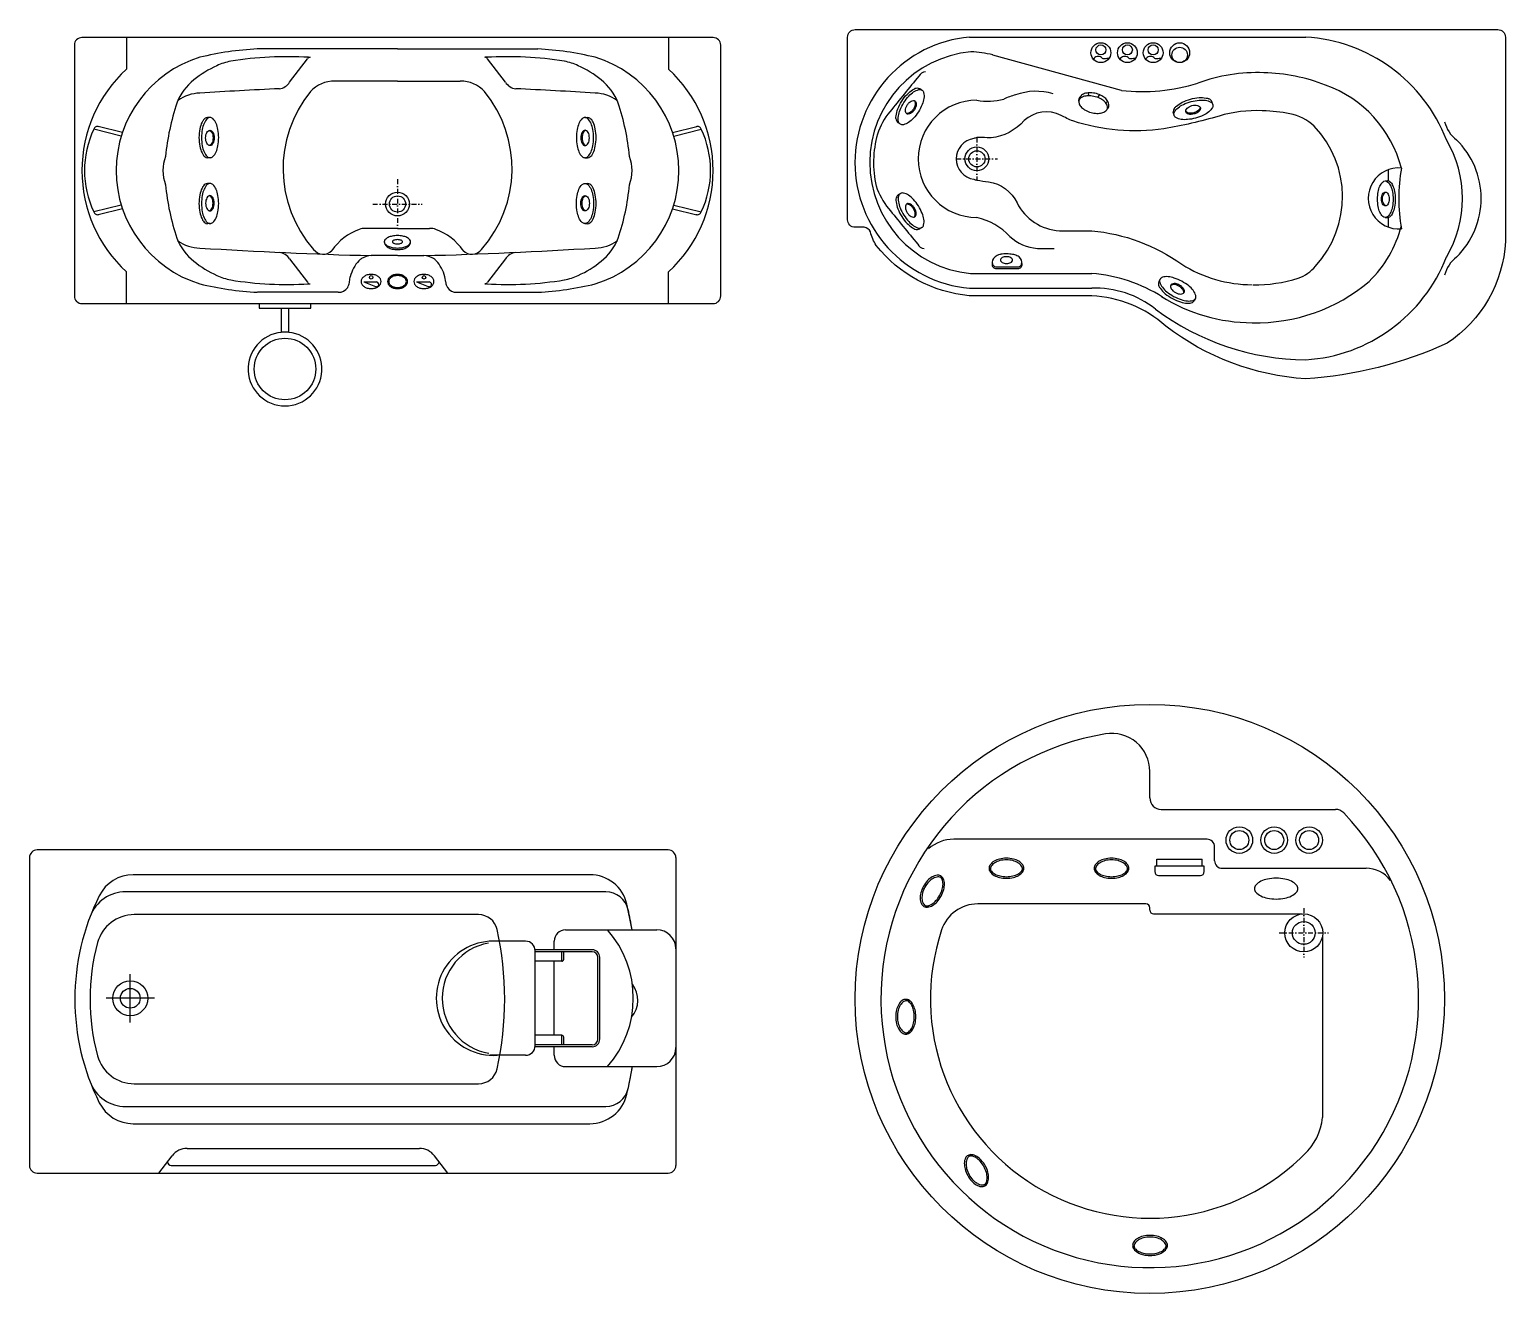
# Model space of a CAD drawing. Header units: millimetres. Extents: x 1333 to 16253, y 1167 to 12480.
# Drawn here: x 9998 to 13880, y 9155 to 12480 of the extents above; entities that cross this region are included whole.
import ezdxf

# ---------------------------------------------------------------- set-up
doc = ezdxf.new("R2010")
doc.units = ezdxf.units.MM
doc.linetypes.add('DASHDOT', pattern=[25.4, 12.7, -6.35, 0, -6.35])

# ---------------------------------------------------------------- blocks, each defined once
blk = doc.blocks.new('5')
at = {"color": 0}
for p, q in [((2331.3, -1542.3), (2324.4, -1542.3)), ((3317.3, -1542.3), (3324.2, -1542.3)), ((2331.3, -1648.1), (2324.4, -1648.1)), ((3317.3, -1648.1), (3324.2, -1648.1)), ((2331.3, -1715.8), (2324.4, -1715.8)), ((3317.3, -1715.8), (3324.2, -1715.8)), ((2331.3, -1821.5), (2324.4, -1821.5)), ((3317.3, -1821.5), (3324.2, -1821.5)), ((2460.3, -2031.9), (2596.3, -2031.9)), ((2518.6, -2044.3), (2538, -2044.3))]:
    blk.add_line(p, q, dxfattribs=at)
at = {"color": 0, "linetype": 'DASHDOT'}
for p, q in [((2824.3, -1704.9), (2824.3, -1833.9)), ((2759.3, -1769.9), (2889.3, -1769.9))]:
    blk.add_line(p, q, dxfattribs=at)
at = {"color": 0}
for points in [[(2538, -2107.5), (2538, -2054), (2538, -2044.3), (2596.3, -2044.3), (2596.3, -2031.9), (3654.3, -2031.9, 0.414214), (3674.3, -2011.9), (3674.3, -1351.9, 0.414214), (3654.3, -1331.9), (1994.3, -1331.9, 0.414214), (1974.3, -1351.9), (1974.3, -2011.9, 0.414214), (1994.3, -2031.9), (2460.3, -2031.9), (2460.3, -2044.3), (2518.6, -2044.3), (2518.6, -2053.5), (2518.6, -2107.5, 19.949874)], [(2331, -1616, -0.158719), (2327, -1614.7, -0.106448), (2322.9, -1610.1, -0.071544), (2320.5, -1604, -0.057886), (2319.6, -1596, -0.057886), (2320.5, -1587.9, -0.071544), (2322.9, -1581.8, -0.106448), (2327, -1577.3, -0.158719), (2331, -1576, -0.158719), (2334.9, -1577.3, -0.106448), (2339, -1581.8, -0.071544), (2341.4, -1587.9, -0.057886), (2342.3, -1596, -0.057886), (2341.4, -1604, -0.071544), (2339, -1610.1, -0.106448), (2334.9, -1614.7, -0.158719)], [(3317.7, -1616, 0.158719), (3321.6, -1614.7, 0.106448), (3325.7, -1610.1, 0.071544), (3328.1, -1604, 0.057886), (3329, -1596, 0.057886), (3328.1, -1587.9, 0.071544), (3325.7, -1581.8, 0.106448), (3321.6, -1577.3, 0.158719), (3317.7, -1576, 0.158719), (3313.7, -1577.3, 0.106448), (3309.6, -1581.8, 0.071544), (3307.2, -1587.9, 0.057886), (3306.3, -1596, 0.057886), (3307.2, -1604, 0.071544), (3309.6, -1610.1, 0.106448), (3313.7, -1614.7, 0.158719)], [(3317.3, -1821.5, -0.195373), (3310, -1818.5, -0.099475), (3301.4, -1806, -0.057039), (3296.7, -1790.2, -0.043658), (3294.8, -1768.6, -0.043658), (3296.7, -1747.1, -0.057039), (3301.4, -1731.2, -0.099475), (3310, -1718.7, -0.195373), (3317.3, -1715.8, -0.195373), (3324.7, -1718.7, -0.099475), (3333.3, -1731.2, -0.057039), (3338, -1747.1, -0.043658), (3339.9, -1768.6, -0.043658), (3338, -1790.2, -0.057039), (3333.3, -1806, -0.099475), (3324.7, -1818.5, -0.195373)], [(2331, -1747.9, 0.158719), (2327, -1749.2, 0.106448), (2322.9, -1753.8, 0.071544), (2320.5, -1759.9, 0.057886), (2319.6, -1767.9, 0.057886), (2320.5, -1775.9, 0.071544), (2322.9, -1782, 0.106448), (2327, -1786.6, 0.158719), (2331, -1787.9, 0.158719), (2334.9, -1786.6, 0.106448), (2339, -1782, 0.071544), (2341.4, -1775.9, 0.057886), (2342.3, -1767.9, 0.057886), (2341.4, -1759.9, 0.071544), (2339, -1753.8, 0.106448), (2334.9, -1749.2, 0.158719)], [(3317.7, -1747.9, -0.158719), (3321.6, -1749.2, -0.106448), (3325.7, -1753.8, -0.071544), (3328.1, -1759.9, -0.057886), (3329, -1767.9, -0.057886), (3328.1, -1775.9, -0.071544), (3325.7, -1782, -0.106448), (3321.6, -1786.6, -0.158719), (3317.7, -1787.9, -0.158719), (3313.7, -1786.6, -0.106448), (3309.6, -1782, -0.071544), (3307.2, -1775.9, -0.057886), (3306.3, -1767.9, -0.057886), (3307.2, -1759.9, -0.071544), (3309.6, -1753.8, -0.106448), (3313.7, -1749.2, -0.158719)], [(2797.9, -1973.8, 0.133197), (2799.8, -1980.6, 0.106752), (2805.7, -1987, 0.082854), (2813.9, -1991, 0.071388), (2824.3, -1992.5, 0.071388), (2834.8, -1991, 0.082854), (2843, -1987, 0.106752), (2848.9, -1980.6, 0.133197), (2850.7, -1973.8, 0.133197), (2848.9, -1967, 0.106752), (2843, -1960.6, 0.082854), (2834.8, -1956.6, 0.071388), (2824.3, -1955.1, 0.071388), (2813.9, -1956.6, 0.082854), (2805.7, -1960.6, 0.106752), (2799.8, -1967, 0.133197)], [(2867.4, -1973.8, 0.133197), (2869.2, -1980.6, 0.106752), (2875.1, -1987, 0.082854), (2883.3, -1991, 0.071388), (2893.8, -1992.5, 0.071388), (2904.2, -1991, 0.082854), (2912.4, -1987, 0.106752), (2918.3, -1980.6, 0.133197), (2920.2, -1973.8, 0.133197), (2918.3, -1967, 0.106752), (2912.4, -1960.6, 0.082854), (2904.2, -1956.6, 0.071388), (2893.8, -1955.1, 0.071388), (2883.3, -1956.6, 0.082854), (2875.1, -1960.6, 0.106752), (2869.2, -1967, 0.133197)]]:
    blk.add_lwpolyline(points, format="xyb", close=True, dxfattribs=at)
for points in [[(2111.3, -1331.9), (2111.3, -1415.4)], [(3537.3, -1331.9), (3537.3, -1415.4)], [(2824.3, -1361.9), (2455.6, -1361.9)], [(2540.6, -1449.4), (2587.4, -1387.9)], [(2590.3, -1383.9), (2594.3, -1383.9)], [(2824.3, -1361.9), (3193.1, -1361.9)], [(3058.3, -1383.9), (3054.3, -1383.9)], [(3108.1, -1449.4), (3061.2, -1387.9)], [(2824.3, -1446.9), (2659.5, -1446.9)], [(2824.3, -1446.9), (2989.2, -1446.9)], [(2097.8, -1591.1), (2025.3, -1573.4)], [(2100.9, -1581.6), (2036.8, -1565.9)], [(3547.7, -1581.6), (3611.8, -1565.9)], [(3550.8, -1591.1), (3623.3, -1573.4)], [(2097.8, -1772.7), (2025.3, -1790.5)], [(2100.9, -1782.3), (2036.8, -1798)], [(3547.7, -1782.3), (3611.8, -1798)], [(3550.8, -1772.7), (3623.3, -1790.5)], [(2824.3, -1833.9), (2739.9, -1833.9)], [(2824.3, -1833.9), (2908.7, -1833.9)], [(2540.6, -1914.5), (2587.4, -1975.9)], [(2823.9, -1905.7), (2754.8, -1905.7)], [(2824.8, -1905.7), (2893.9, -1905.7)], [(3108.1, -1914.5), (3061.2, -1975.9)], [(2111.3, -2031.9), (2111.3, -1948.4)], [(2697.6, -1975.9), (2700.1, -1961.2)], [(2735.4, -1975), (2768.8, -1975)], [(2735.4, -1975), (2766.4, -1987)], [(2874.3, -1975), (2907.8, -1975)], [(2874.3, -1975), (2905.3, -1987)], [(2951, -1975.9), (2948.6, -1961.2)], [(3537.3, -2031.9), (3537.3, -1948.4)], [(2668.3, -2001.9), (2455.6, -2001.9)], [(2590.3, -1979.9), (2594.3, -1979.9)], [(2980.3, -2001.9), (3193.1, -2001.9)], [(3058.3, -1979.9), (3054.3, -1979.9)]]:
    blk.add_lwpolyline(points, dxfattribs=at)
for points in [[(3335, -1641.9, 0.040111), (3338.5, -1635.6, 0.061877), (3344.3, -1618, 0.048131), (3346.5, -1595.2, 0.048131), (3344.3, -1572.4, 0.061877), (3338.5, -1554.8, 0.040111), (3335, -1548.6, 0.182518)], [(2329.4, -1576.2, -0.098425), (2331.8, -1577.3, -0.106448), (2335.8, -1581.8, -0.071544), (2338.2, -1587.9, -0.057886), (2339.2, -1596, -0.057886), (2338.2, -1604, -0.071544), (2335.8, -1610.1, -0.106448), (2331.8, -1614.7, -0.098425), (2329.4, -1615.8, -0.158719)], [(3319.3, -1576.2, 0.098425), (3316.9, -1577.3, 0.106448), (3312.8, -1581.8, 0.071544), (3310.4, -1587.9, 0.057886), (3309.5, -1596, 0.057886), (3310.4, -1604, 0.071544), (3312.8, -1610.1, 0.106448), (3316.9, -1614.7, 0.098425), (3319.3, -1615.8, 0.158719)], [(2313.7, -1722, 0.040111), (2310.1, -1728.3, 0.061877), (2304.3, -1745.9, 0.048131), (2302.1, -1768.6, 0.048131), (2304.3, -1791.4, 0.061877), (2310.1, -1809, 0.040111), (2313.7, -1815.3, 0.182518)], [(2329.4, -1787.7, 0.098425), (2331.8, -1786.6, 0.106448), (2335.8, -1782, 0.071544), (2338.2, -1775.9, 0.057886), (2339.2, -1767.9, 0.057886), (2338.2, -1759.9, 0.071544), (2335.8, -1753.8, 0.106448), (2331.8, -1749.2, 0.098425), (2329.4, -1748.1, 0.158719)], [(3319.3, -1787.7, -0.098425), (3316.9, -1786.6, -0.106448), (3312.8, -1782, -0.071544), (3310.4, -1775.9, -0.057886), (3309.5, -1767.9, -0.057886), (3310.4, -1759.9, -0.071544), (3312.8, -1753.8, -0.106448), (3316.9, -1749.2, -0.098425), (3319.3, -1748.1, -0.158719)]]:
    blk.add_lwpolyline(points, format="xyb", dxfattribs=at)
for centre, radius in [((2824.3, -1769.9), 31.3), ((2824.3, -1769.9), 21.3), ((2754.9, -1962.8), 4.54), ((2893.8, -1962.8), 4.54), ((2528.3, -2204), 81)]:
    blk.add_circle(centre, radius, dxfattribs=at)
for centre, radius, start, end in [((2396.1, -1681.9), 311.8, 107.1264, 252.8736), ((2496.4, -2173.8), 812.9, 92.8827, 103.6705), ((2418, -1554.6), 163.7, 101.4051, 114.9208), ((2535.1, -2331.7), 949.4, 86.6653, 99.0605), ((2594.2, -1391.7), 7.8, 89.3409, 150.8936), ((3054.4, -1391.7), 7.8, 29.1064, 90.6591), ((3113.5, -2331.7), 949.4, 80.9395, 93.3347), ((3152.2, -2173.8), 812.9, 76.3295, 87.1173), ((3230.7, -1554.6), 163.7, 65.0792, 78.5949), ((3252.5, -1681.9), 311.8, 287.1264, 72.8736), ((2356.3, -1681.9), 362, 132.5947, 227.4053), ((2455.8, -1645.6), 262.2, 114.0359, 129.5328), ((3192.9, -1645.6), 262.2, 50.4672, 65.9641), ((3292.3, -1681.9), 362, 312.5947, 47.4053), ((2371.4, -1551.2), 135.7, 127.4384, 159.7381), ((3051.3, -13215.8), 11761.4, 92.62067, 93.64089), ((2508.7, -1429.4), 37.6, 277.3049, 327.9133), ((2843.6, -1676.9), 320.5, 140.7893, 221.474), ((2656.3, -1528.7), 81.8, 87.8098, 138.331), ((2992.3, -1528.7), 81.8, 41.669, 92.1902), ((2805.1, -1676.9), 320.5, 318.526, 39.2107), ((3139.9, -1429.4), 37.6, 212.0867, 262.6951), ((2597.4, -13215.8), 11761.4, 86.35911, 87.37933), ((3277.2, -1551.2), 135.7, 20.2619, 52.5616), ((2825.2, -1701.5), 613.7, 161.2418, 174.6678), ((2307.2, -1582.9), 104.8, 91.5527, 125.1913), ((3341.4, -1582.9), 104.8, 54.8087, 88.4473), ((2823.4, -1701.5), 613.7, 5.3322, 18.7582), ((2350.9, -1574), 45, 145.6266, 154.8146), ((2327.6, -1560.1), 18.1, 100.0515, 140.2698), ((2350.8, -1572.9), 38.5, 134.2191, 156.9424), ((2331.3, -1552.9), 10.5, 90, 134.2191), ((2331.3, -1552.9), 10.5, 45.7809, 90), ((2311.8, -1572.9), 38.5, 23.0576, 45.7809), ((3336.8, -1572.9), 38.5, 134.2191, 156.9424), ((3317.3, -1552.9), 10.5, 90, 134.2191), ((3317.3, -1552.9), 10.5, 45.7809, 90), ((3321.1, -1560.1), 18.1, 39.7302, 79.9485), ((3297.9, -1572.9), 38.5, 23.0576, 45.7809), ((2253.1, -1681.9), 252.3, 154.5148, 205.4852), ((2035.4, -1576.3), 10.5, 70.123, 163.6082), ((2421.3, -1595.2), 119.2, 168.9776, 180), ((2378, -1586.8), 75.1, 154.8146, 168.9776), ((2432.7, -1595.2), 124, 170.0007, 180), ((2382.4, -1586.3), 72.8, 156.9424, 170.0007), ((2280.2, -1586.3), 72.8, 9.9993, 23.0576), ((2229.9, -1595.2), 124, 0, 9.9993), ((3418.8, -1595.2), 124, 170.0007, 180), ((3368.4, -1586.3), 72.8, 156.9424, 170.0007), ((3266.3, -1586.3), 72.8, 9.9993, 23.0576), ((3215.9, -1595.2), 124, 0, 9.9993), ((3613.2, -1576.3), 10.5, 16.3918, 109.877), ((3395.5, -1681.9), 252.3, 334.5148, 25.4852), ((2421.3, -1595.2), 119.2, 180, 191.0224), ((2378, -1603.6), 75.1, 191.0224, 205.1854), ((2432.7, -1595.2), 124, 180, 189.9993), ((2382.4, -1604.1), 72.8, 189.9993, 203.0576), ((2280.2, -1604.1), 72.8, 336.9424, 350.0007), ((2229.9, -1595.2), 124, 350.0007, 0), ((3418.8, -1595.2), 124, 180, 189.9993), ((3368.4, -1604.1), 72.8, 189.9993, 203.0576), ((3266.3, -1604.1), 72.8, 336.9424, 350.0007), ((3215.9, -1595.2), 124, 350.0007, 0), ((2313.3, -1681.9), 106, 159.3235, 200.6765), ((2350.9, -1616.4), 45, 205.1854, 214.3734), ((2327.6, -1630.3), 18.1, 219.7302, 259.9485), ((2350.8, -1617.5), 38.5, 203.0576, 225.7809), ((2331.3, -1637.6), 10.5, 225.7809, 270), ((2331.3, -1637.6), 10.5, 270, 314.2191), ((2311.8, -1617.5), 38.5, 314.2191, 336.9424), ((3336.8, -1617.5), 38.5, 203.0576, 225.7809), ((3317.3, -1637.6), 10.5, 225.7809, 270), ((3317.3, -1637.6), 10.5, 270, 314.2191), ((3321.1, -1630.3), 18.1, 280.0515, 320.2698), ((3297.9, -1617.5), 38.5, 314.2191, 336.9424), ((3335.3, -1681.9), 106, 339.3235, 20.6765), ((2825.2, -1662.3), 613.7, 185.3322, 198.7582), ((2382.4, -1759.8), 72.8, 156.9424, 170.0007), ((2327.6, -1733.5), 18.1, 100.0515, 140.2698), ((2350.8, -1746.3), 38.5, 134.2191, 156.9424), ((2331.3, -1726.3), 10.5, 90, 134.2191), ((2331.3, -1726.3), 10.5, 45.7809, 90), ((2311.8, -1746.3), 38.5, 23.0576, 45.7809), ((2280.2, -1759.8), 72.8, 9.9993, 23.0576), ((3321.1, -1733.5), 18.1, 39.7302, 79.9485), ((3297.8, -1747.4), 45, 25.1854, 34.3734), ((3270.6, -1760.2), 75.1, 11.0224, 25.1854), ((3227.3, -1768.6), 119.2, 0, 11.0224), ((2823.4, -1662.3), 613.7, 341.2418, 354.6678), ((2432.7, -1768.6), 124, 170.0007, 180), ((2432.7, -1768.6), 124, 180, 189.9993), ((2229.9, -1768.6), 124, 0, 9.9993), ((2229.9, -1768.6), 124, 350.0007, 0), ((3227.3, -1768.6), 119.2, 348.9776, 0), ((2035.4, -1787.5), 10.5, 196.3918, 289.877), ((2382.4, -1777.5), 72.8, 189.9993, 203.0576), ((2327.6, -1803.8), 18.1, 219.7302, 259.9485), ((2350.8, -1791), 38.5, 203.0576, 225.7809), ((2331.3, -1811), 10.5, 225.7809, 270), ((2331.3, -1811), 10.5, 270, 314.2191), ((2311.8, -1791), 38.5, 314.2191, 336.9424), ((2280.2, -1777.5), 72.8, 336.9424, 350.0007), ((3321.1, -1803.8), 18.1, 280.0515, 320.2698), ((3297.8, -1789.9), 45, 325.6266, 334.8146), ((3270.6, -1777.1), 75.1, 334.8146, 348.9776), ((3613.2, -1787.5), 10.5, 250.123, 343.6082), ((2371.4, -1812.7), 135.7, 200.2619, 232.5616), ((2775.5, -1977.4), 150.1, 110.2953, 145.4177), ((2738.9, -1880.1), 46.2, 88.744, 109.556), ((2810.1, -1880.4), 25, 115.2196, 138.6694), ((2818.5, -1898.2), 44.7, 101.039, 115.2196), ((2824, -1926.6), 73.6, 90, 101.039), ((2824, -1926.6), 73.6, 78.961, 90), ((2829.6, -1898.2), 44.7, 64.7804, 78.961), ((2837.9, -1880.4), 25, 41.3306, 64.7804), ((2909.7, -1880.1), 46.2, 70.444, 91.256), ((2873.1, -1977.4), 150.1, 34.5823, 69.7047), ((3277.2, -1812.7), 135.7, 307.4384, 339.7381), ((2307.2, -1781), 104.8, 234.8087, 268.4473), ((3051.3, 9852), 11761.4, 266.35911, 268.55546), ((2508.7, -1934.5), 37.6, 32.0867, 82.6951), ((2628.9, -1870.4), 31.7, 216.4377, 316.5542), ((2797.5, -1869.3), 8.29, 138.6694, 180), ((2797.5, -1869.3), 8.29, 180, 221.3306), ((2802, -1869.3), 12.8, 180, 214.8017), ((2810.1, -1858.3), 25, 221.3306, 244.7804), ((2812.5, -1862), 25.6, 214.8017, 239.2077), ((2818.5, -1840.5), 44.7, 244.7804, 258.961), ((2819.5, -1850.4), 39.1, 239.2077, 256.134), ((2824, -1812.1), 73.6, 258.961, 270), ((2824, -1831.9), 58.1, 256.134, 270), ((2813.3, -1869.3), 2.66, 135.7259, 180), ((2813.3, -1869.3), 2.66, 180, 224.2741), ((2818.4, -1874.3), 9.73, 113.018, 135.7259), ((2818.4, -1864.4), 9.73, 224.2741, 246.982), ((2821.8, -1882.3), 18.4, 99.9805, 113.018), ((2821.8, -1856.4), 18.4, 246.982, 260.0195), ((2824, -1895), 31.4, 90, 99.9805), ((2824, -1843.6), 31.4, 260.0195, 270), ((2824, -1895), 31.4, 80.0195, 90), ((2824, -1843.6), 31.4, 270, 279.9805), ((2824, -1812.1), 73.6, 270, 281.039), ((2824, -1831.9), 58.1, 270, 283.866), ((2826.3, -1882.3), 18.4, 66.982, 80.0195), ((2826.3, -1856.4), 18.4, 279.9805, 293.018), ((2829.7, -1874.3), 9.73, 44.2741, 66.982), ((2829.7, -1864.4), 9.73, 293.018, 315.7259), ((2834.7, -1869.3), 2.66, 0, 44.2741), ((2834.7, -1869.3), 2.66, 315.7259, 0), ((2828.6, -1850.4), 39.1, 283.866, 300.7923), ((2829.6, -1840.5), 44.7, 281.039, 295.2196), ((2837.9, -1858.3), 25, 295.2196, 318.6694), ((2835.5, -1862), 25.6, 300.7923, 325.1983), ((2846, -1869.3), 12.8, 325.1983, 0), ((2850.5, -1869.3), 8.29, 0, 41.3306), ((2850.5, -1869.3), 8.29, 318.6694, 0), ((2597.4, 9852), 11761.4, 271.44454, 273.64089), ((3019.7, -1870.4), 31.7, 223.4458, 323.5623), ((3139.9, -1934.5), 37.6, 97.3049, 147.9133), ((3341.4, -1781), 104.8, 271.5527, 305.1913), ((2455.8, -1718.2), 262.2, 230.4672, 245.9641), ((2795.6, -1984.9), 98.4, 137.9355, 166.017), ((2749, -1945.3), 37.3, 121.7804, 135.2164), ((2758.8, -1964.1), 58.5, 93.9689, 120.2766), ((2889.8, -1964.1), 58.5, 59.7234, 86.0311), ((2899.7, -1945.3), 37.3, 44.7836, 58.2196), ((2853, -1984.9), 98.4, 13.983, 42.0645), ((3192.9, -1718.2), 262.2, 294.0359, 309.5328), ((2418, -1809.2), 163.7, 245.0792, 258.5949), ((2535.1, -1032.2), 949.4, 260.9395, 273.3347), ((2594.2, -1972.1), 7.8, 209.1064, 270.6591), ((2663.7, -1972.4), 34.1, 330.0295, 354.007), ((2741.9, -1973.8), 13.4, 149.652, 180), ((2741.9, -1973.8), 13.4, 180, 210.348), ((2748.1, -1977.5), 20.6, 125.2787, 149.652), ((2752.2, -1983.2), 27.7, 106.3331, 125.2787), ((2754.9, -1992.3), 37.2, 90, 106.3331), ((2754.9, -1992.3), 37.2, 73.6669, 90), ((2757.5, -1983.2), 27.7, 54.7213, 73.6669), ((2768.7, -1981.2), 6.25, 248.7362, 88.6859), ((2761.6, -1977.5), 20.6, 30.348, 54.7213), ((2767.8, -1973.8), 13.4, 0, 30.348), ((2767.8, -1973.8), 13.4, 329.652, 0), ((2811.4, -1973.8), 10.4, 149.652, 180), ((2811.4, -1973.8), 10.4, 180, 210.348), ((2817.6, -1977.5), 17.6, 125.2787, 149.652), ((2817.6, -1970.2), 17.6, 210.348, 234.7213), ((2821.7, -1983.2), 24.7, 106.3331, 125.2787), ((2824.3, -1992.3), 34.2, 90, 106.3331), ((2824.3, -1992.3), 34.2, 73.6669, 90), ((2827, -1983.2), 24.7, 54.7213, 73.6669), ((2831.1, -1977.5), 17.6, 30.348, 54.7213), ((2831.1, -1970.2), 17.6, 305.2787, 329.652), ((2837.3, -1973.8), 10.4, 0, 30.348), ((2837.3, -1973.8), 10.4, 329.652, 0), ((2907.6, -1981.2), 6.25, 248.7362, 88.6859), ((2984.9, -1972.4), 34.1, 185.993, 209.9705), ((3054.4, -1972.1), 7.8, 269.3409, 330.8936), ((3113.5, -1032.2), 949.4, 266.6653, 279.0605), ((3230.7, -1809.2), 163.7, 281.4051, 294.9208), ((2496.4, -1190.1), 812.9, 256.3295, 267.1173), ((2670.1, -1974.4), 27.6, 266.3355, 327.1499), ((2748.1, -1970.2), 20.6, 210.348, 234.7213), ((2752.2, -1964.4), 27.7, 234.7213, 253.6669), ((2754.9, -1955.3), 37.2, 253.6669, 270), ((2754.9, -1955.3), 37.2, 270, 286.3331), ((2757.5, -1964.4), 27.7, 286.3331, 305.2787), ((2761.6, -1970.2), 20.6, 305.2787, 329.652), ((2821.7, -1964.4), 24.7, 234.7213, 253.6669), ((2824.3, -1955.3), 34.2, 253.6669, 270), ((2824.3, -1955.3), 34.2, 270, 286.3331), ((2827, -1964.4), 24.7, 286.3331, 305.2787), ((2978.6, -1974.4), 27.6, 212.8501, 273.6645), ((3152.2, -1190.1), 812.9, 272.8827, 283.6705), ((2528.3, -2204), 97, 84.2608, 95.7392)]:
    blk.add_arc(centre, radius, start, end, dxfattribs=at)
blk = doc.blocks.new('6')
at = {"color": 0}
for p, q in [((4203.5, -1470.4), (4197.7, -1466.8)), ((4968.6, -1508.2), (4966.7, -1501.5)), ((4866.6, -1536.1), (4864.7, -1529.5)), ((4146.8, -1559.8), (4141, -1556.1)), ((4146.8, -1742.4), (4141, -1746.1)), ((5422.3, -1709.2), (5428.5, -1709.2)), ((5422.3, -1805.2), (5428.5, -1805.2)), ((4203.5, -1831.8), (4197.7, -1835.5)), ((4830, -1967.7), (4826.7, -1973.8)), ((4922.9, -2018.3), (4919.6, -2024.4))]:
    blk.add_line(p, q, dxfattribs=at)
at = {"color": 0, "linetype": 'DASHDOT'}
for p, q in [((4348.1, -1595.4), (4348.1, -1706.9)), ((4293.8, -1651.1), (4402.1, -1651.1))]:
    blk.add_line(p, q, dxfattribs=at)
at = {"color": 0}
for points in [[(4328.2, -2011.1, -0.20621), (4083.6, -1879, -0.08875), (4067.9, -1843.5, 0.296806), (4051.4, -1831.1), (4028.1, -1831.1, -0.450517), (4008.1, -1811.1), (4008.1, -1331.1, -0.450517), (4028.1, -1311.1), (5718.1, -1311.1, -0.450517), (5738.1, -1331.1), (5738.1, -1868.2, -0.240781), (5585.2, -2136, -0.091226), (5213.1, -2229.9, -0.149263), (4845.1, -2091.1, 0.16883), (4650.1, -2011.1), (4328.2, -2011.1)], [(4135.3, -1545.1, -0.040111), (4135.6, -1537.9, -0.061877), (4140.2, -1519.9, -0.048131), (4150.5, -1499.5, -0.048131), (4164.6, -1481.4, -0.061877), (4178.9, -1469.7, -0.040111), (4185.2, -1466.3, -0.182518)], [(4183.7, -1498, -0.098425), (4185.2, -1500.2, -0.106448), (4186.2, -1506.3, -0.071544), (4184.9, -1512.7, -0.057886), (4181.4, -1520, -0.057886), (4176.3, -1526.3, -0.071544), (4171, -1530.1, -0.106448), (4165.1, -1531.8, -0.098425), (4162.5, -1531.5, -0.158719)], [(4348.1, -1496.8, 1), (4348.1, -1805.4, 0.004868)], [(4694.2, -1503.9, 0.029867), (4693.8, -1502.5, 0.10609), (4687.2, -1492.7, 0.070112), (4677, -1485.3, 0.05636), (4662.3, -1479.5, 0.05636), (4646.8, -1477.2, 0.070112), (4634.2, -1478.5, 0.10609), (4623.7, -1483.6, 0.044698), (4622, -1485.2, 0.162104)], [(4867.9, -1517.5, -0.040111), (4873, -1512.4, -0.061877), (4888.4, -1502.2, -0.048131), (4909.8, -1494, -0.048131), (4932.4, -1490.1, -0.061877), (4950.9, -1491, -0.040111), (4957.9, -1492.8, -0.182518)], [(5074.6, -1982.2, 0.083444), (5193.2, -1964.9, 0.135584), (5239, -1933.1, 0.395105), (5235.4, -1565.3, 0.154152), (5171.2, -1532.9, 0.047374), (5100.5, -1524.6), (5098.5, -1524.5, 0.082598), (4985, -1538.6, -0.02826), (4839.8, -1572.3, -0.114037), (4600.5, -1551.4, -0.033287), (4569.7, -1536.7, 0.314497), (4472.2, -1550.6, -0.184761), (4385.8, -1596.1, -0.022095), (4375, -1595.4, 0.036119), (4348.4, -1595.3, 0.006149), (4339.7, -1597.5, 0.855698), (4339.7, -1704.8, 0.006149), (4348.4, -1707, 0.023776), (4378.6, -1711.6, -0.254989), (4453.7, -1767, 0.265339), (4565.3, -1840.4), (4650.1, -1840.4, -0.134225), (4887, -1928.5, 0.142046), (5072.4, -1982.1, 0.142046)], [(4935.4, -1515.3, -0.098425), (4935, -1517.8, -0.106448), (4931.7, -1523, -0.071544), (4926.4, -1526.9, -0.057886), (4918.9, -1529.9, -0.057886), (4910.9, -1531.2, -0.071544), (4904.4, -1530.5, -0.106448), (4898.9, -1527.7, -0.098425), (4897.2, -1525.7, -0.158719)], [(5424, -1774.5, -0.098425), (5421.9, -1773.5, -0.106448), (5418.2, -1769.4, -0.071544), (5416, -1763.8, -0.057886), (5415.1, -1756.6, -0.057886), (5416, -1749.3, -0.071544), (5418.2, -1743.7, -0.106448), (5421.9, -1739.6, -0.098425), (5424, -1738.6, -0.158719)], [(5438.3, -1714.9, -0.040111), (5441.5, -1720.6, -0.061877), (5446.7, -1736.6, -0.048131), (5448.7, -1757.2, -0.048131), (5446.7, -1777.9, -0.061877), (5441.5, -1793.9, -0.040111), (5438.3, -1799.6, -0.182518)], [(4135.3, -1757.1, 0.040111), (4135.6, -1764.4, 0.061877), (4140.2, -1782.3, 0.048131), (4150.5, -1802.7, 0.048131), (4164.6, -1820.8, 0.061877), (4178.9, -1832.6, 0.040111), (4185.2, -1836, 0.182518)], [(4183.7, -1804.2, 0.098425), (4185.2, -1802, 0.106448), (4186.2, -1796, 0.071544), (4184.9, -1789.5, 0.057886), (4181.4, -1782.3, 0.057886), (4176.3, -1776, 0.071544), (4171, -1772.1, 0.106448), (4165.1, -1770.4, 0.098425), (4162.5, -1770.8, 0.158719)], [(4459.1, -1909.2, 0.057766), (4453.6, -1905.9, 0.057039), (4442.2, -1902.5, 0.043658), (4426.7, -1901, 0.043658), (4411.2, -1902.2, 0.015076), (4408.1, -1902.8, 0.099475)], [(4827, -1986.2, 0.040111), (4830.8, -1992.3, 0.061877), (4843.5, -2005.8, 0.048131), (4862.5, -2018.6, 0.048131), (4883.5, -2027.6, 0.061877), (4901.7, -2031, 0.040111), (4909, -2030.8, 0.182518)], [(4892.2, -2003.8, 0.098425), (4892.4, -2001.2, 0.106448), (4890.3, -1995.4, 0.071544), (4886.1, -1990.4, 0.057886), (4879.5, -1985.8, 0.057886), (4872, -1982.7, 0.071544), (4865.5, -1981.9, 0.106448), (4859.6, -1983.3, 0.098425), (4857.5, -1984.9, 0.158719)]]:
    blk.add_lwpolyline(points, format="xyb", dxfattribs=at)
for points in [[(4329.1, -1330.6), (5213.1, -1330.6)], [(4728.1, -1471.1), (4389.7, -1377.9)], [(4619.8, -1487.4), (4622.8, -1490.3)], [(4641.1, -1477.3), (4641.7, -1485.2)], [(4670.3, -1482.2), (4665.5, -1489.5)], [(4692.5, -1499.8), (4686.7, -1503.3)], [(5430.1, -1679.9), (5430.1, -1709.6)], [(5430.1, -1804.9), (5430.1, -1830.6)], [(4507.3, -1886.7), (4551.3, -1886.7)], [(4396.7, -1935.5), (4458.3, -1935.5)], [(4396.7, -1939.8), (4458.3, -1939.8)], [(4330.9, -1952.6), (4650.1, -1952.6)], [(4329.1, -1991.6), (4650.1, -1991.6)]]:
    blk.add_lwpolyline(points, dxfattribs=at)
for points in [[(4203.5, -1470.4, -0.195373), (4208.1, -1476.9, -0.099475), (4208.6, -1492.1, -0.057039), (4204.1, -1508, -0.043658), (4194.2, -1527.2, -0.043658), (4181.1, -1544.3, -0.057039), (4168.6, -1555.2, -0.099475), (4154.7, -1561.2, -0.195373), (4146.8, -1559.8, -0.195373), (4142.2, -1553.3, -0.099475), (4141.7, -1538.2, -0.057039), (4146.2, -1522.3, -0.043658), (4156.1, -1503.1, -0.043658), (4169.3, -1485.9, -0.057039), (4181.7, -1475, -0.099475), (4195.7, -1469, -0.195373)], [(4163.8, -1532.5, -0.158719), (4161.1, -1529.2, -0.106448), (4160.1, -1523.2, -0.071544), (4161.4, -1516.8, -0.057886), (4164.9, -1509.5, -0.057886), (4170, -1503.2, -0.071544), (4175.2, -1499.3, -0.106448), (4181.1, -1497.7, -0.158719), (4185.2, -1498.7, -0.158719), (4187.8, -1501.9, -0.106448), (4188.8, -1507.9, -0.071544), (4187.6, -1514.4, -0.057886), (4184.1, -1521.7, -0.057886), (4179, -1527.9, -0.071544), (4173.7, -1531.8, -0.106448), (4167.8, -1533.5, -0.158719)], [(4616.5, -1498.3, 0.162104), (4616.9, -1506.1, 0.10609), (4623.5, -1515.8, 0.070112), (4633.7, -1523.3, 0.05636), (4648.4, -1529, 0.05636), (4663.9, -1531.4, 0.070112), (4676.5, -1530, 0.10609), (4687.1, -1524.9, 0.162104), (4691.4, -1518.3, 0.162104), (4690.9, -1510.5, 0.10609), (4684.3, -1500.8, 0.070112), (4674.1, -1493.3, 0.05636), (4659.5, -1487.6, 0.05636), (4643.9, -1485.2, 0.070112), (4631.4, -1486.6, 0.10609), (4620.8, -1491.7, 0.162104)], [(4968.6, -1508.2, -0.195373), (4967.6, -1516, -0.099475), (4957.8, -1527.6, -0.057039), (4943.8, -1536.4, -0.043658), (4923.5, -1543.9, -0.043658), (4902.3, -1547.7, -0.057039), (4885.7, -1547.4, -0.099475), (4871.4, -1542.4, -0.195373), (4866.6, -1536.1, -0.195373), (4867.5, -1528.3, -0.099475), (4877.3, -1516.7, -0.057039), (4891.3, -1508, -0.043658), (4911.6, -1500.4, -0.043658), (4932.9, -1496.6, -0.057039), (4949.4, -1496.9, -0.099475), (4963.7, -1501.9, -0.195373)], [(4897.5, -1527.3, -0.158719), (4897.7, -1523.2, -0.106448), (4901, -1518, -0.071544), (4906.2, -1514.1, -0.057886), (4913.7, -1511.1, -0.057886), (4921.7, -1509.8, -0.071544), (4928.2, -1510.5, -0.106448), (4933.7, -1513.3, -0.158719), (4936, -1516.7, -0.158719), (4935.8, -1520.9, -0.106448), (4932.5, -1526, -0.071544), (4927.2, -1530, -0.057886), (4919.7, -1533, -0.057886), (4911.8, -1534.2, -0.071544), (4905.2, -1533.5, -0.106448), (4899.8, -1530.8, -0.158719)], [(4203.5, -1831.8, 0.195373), (4208.1, -1825.3, 0.099475), (4208.6, -1810.2, 0.057039), (4204.1, -1794.2, 0.043658), (4194.2, -1775.1, 0.043658), (4181.1, -1757.9, 0.057039), (4168.6, -1747, 0.099475), (4154.7, -1741, 0.195373), (4146.8, -1742.4, 0.195373), (4142.2, -1748.9, 0.099475), (4141.7, -1764, 0.057039), (4146.2, -1780, 0.043658), (4156.1, -1799.2, 0.043658), (4169.3, -1816.3, 0.057039), (4181.7, -1827.2, 0.099475), (4195.7, -1833.2, 0.195373)], [(5422.3, -1805.2, -0.195373), (5415.6, -1802.5, -0.099475), (5407.8, -1791.2, -0.057039), (5403.6, -1776.8, -0.043658), (5401.8, -1757.2, -0.043658), (5403.6, -1737.7, -0.057039), (5407.8, -1723.3, -0.099475), (5415.6, -1712, -0.195373), (5422.3, -1709.2, -0.195373), (5428.9, -1712, -0.099475), (5436.7, -1723.3, -0.057039), (5441, -1737.7, -0.043658), (5442.7, -1757.2, -0.043658), (5441, -1776.8, -0.057039), (5436.7, -1791.2, -0.099475), (5428.9, -1802.5, -0.195373)], [(5422.6, -1738.4, -0.158719), (5426.2, -1739.6, -0.106448), (5429.9, -1743.7, -0.071544), (5432, -1749.3, -0.057886), (5432.9, -1756.6, -0.057886), (5432, -1763.8, -0.071544), (5429.9, -1769.4, -0.106448), (5426.2, -1773.5, -0.158719), (5422.6, -1774.7, -0.158719), (5419, -1773.5, -0.106448), (5415.3, -1769.4, -0.071544), (5413.1, -1763.8, -0.057886), (5412.3, -1756.6, -0.057886), (5413.1, -1749.3, -0.071544), (5415.3, -1743.7, -0.106448), (5419, -1739.6, -0.158719)], [(4163.8, -1769.8, 0.158719), (4161.1, -1773, 0.106448), (4160.1, -1779, 0.071544), (4161.4, -1785.5, 0.057886), (4164.9, -1792.7, 0.057886), (4170, -1799, 0.071544), (4175.2, -1802.9, 0.106448), (4181.1, -1804.6, 0.158719), (4185.2, -1803.5, 0.158719), (4187.8, -1800.3, 0.106448), (4188.8, -1794.3, 0.071544), (4187.6, -1787.9, 0.057886), (4184.1, -1780.6, 0.057886), (4179, -1774.3, 0.071544), (4173.7, -1770.4, 0.106448), (4167.8, -1768.8, 0.158719)], [(4410.2, -1917.3, 0.158719), (4411.1, -1920.5, 0.106448), (4414.7, -1923.7, 0.071544), (4419.5, -1925.7, 0.057886), (4425.9, -1926.5, 0.057886), (4432.3, -1925.8, 0.071544), (4437.1, -1923.9, 0.106448), (4440.8, -1920.7, 0.158719), (4441.8, -1917.6, 0.158719), (4440.8, -1914.5, 0.106448), (4437.2, -1911.2, 0.071544), (4432.4, -1909.3, 0.057886), (4426.1, -1908.5, 0.057886), (4419.7, -1909.1, 0.071544), (4414.8, -1911, 0.106448), (4411.2, -1914.2, 0.158719)], [(4922.9, -2018.3, 0.195373), (4923.8, -2010.4, 0.099475), (4916.9, -1996.9, 0.057039), (4905.2, -1985.2, 0.043658), (4887.2, -1973.3, 0.043658), (4867.4, -1964.6, 0.057039), (4851.2, -1961.1, 0.099475), (4836.1, -1962.7, 0.195373), (4830, -1967.7, 0.195373), (4829.1, -1975.6, 0.099475), (4836, -1989.1, 0.057039), (4847.7, -2000.8, 0.043658), (4865.7, -2012.8, 0.043658), (4885.5, -2021.4, 0.057039), (4901.7, -2024.9, 0.099475), (4916.7, -2023.4, 0.195373)], [(4858.1, -1983.4, 0.158719), (4857.3, -1987.5, 0.106448), (4859.4, -1993.2, 0.071544), (4863.6, -1998.3, 0.057886), (4870.2, -2002.9, 0.057886), (4877.7, -2006, 0.071544), (4884.2, -2006.8, 0.106448), (4890.1, -2005.4, 0.158719), (4893.2, -2002.5, 0.158719), (4893.9, -1998.4, 0.106448), (4891.9, -1992.7, 0.071544), (4887.6, -1987.6, 0.057886), (4881, -1983, 0.057886), (4873.5, -1980, 0.071544), (4867, -1979.1, 0.106448), (4861.1, -1980.5, 0.158719)]]:
    blk.add_lwpolyline(points, format="xyb", close=True, dxfattribs=at)
for centre, radius in [((4674.2, -1371.8), 26.1), ((4674.2, -1364.4), 13.1), ((4744, -1371.8), 26.1), ((4744, -1364.4), 13.1), ((4811.8, -1371.8), 26.1), ((4811.8, -1364.4), 13.1), ((4881.6, -1371.8), 26.1), ((4881.5, -1377.7), 20.2), ((4348.1, -1651.1), 31.3), ((4348.1, -1651.1), 21.3)]:
    blk.add_circle(centre, radius, dxfattribs=at)
for centre, radius, start, end in [((4359.3, -1661.1), 331.9, 95.226, 264.774), ((5186.6, -1755.2), 425.4, 21.2372, 86.4231), ((4359.3, -1661.1), 292.9, 95.226, 264.4367), ((4326.9, -1605.5), 236.2, 74.596, 88.6114), ((4667, -1396.2), 14.5, 52.3707, 150.0399), ((4682.2, -1378.5), 8.9, 224.5067, 278.447), ((4680.7, -1325.4), 61.9, 272.5539, 284.7295), ((4736.9, -1396.2), 14.5, 52.3707, 150.0399), ((4752.1, -1378.5), 8.9, 224.5067, 278.447), ((4750.6, -1325.4), 61.9, 272.5539, 284.7295), ((4804.6, -1396.2), 14.5, 52.3707, 150.0399), ((4819.8, -1378.5), 8.9, 224.5067, 278.447), ((4818.3, -1325.4), 61.9, 272.5539, 284.7295), ((15033.1, -10348.9), 14033.4, 140.55707, 141.05082), ((4214, -1442.4), 20.4, 94.0287, 153.6808), ((5084.1, -1872.7), 448.5, 87.6235, 110.2202), ((5092.2, -1900.9), 476.4, 68.6963, 88.7429), ((4190.8, -1483.5), 18.1, 67.6856, 107.9039), ((4503.9, -1634.1), 160.8, 73.8834, 109.6556), ((4781.8, -972.6), 501.4, 263.8553, 287.0862), ((5158.2, -1755.2), 316.8, 14.6223, 70.2355), ((4377.1, -1350.8), 148.8, 258.7739, 286.2165), ((4557.7, -1835.6), 369.1, 107.0083, 112.1408), ((4633.5, -1498.8), 17.8, 130.0829, 191.4744), ((4678.4, -1509.4), 16.8, 314.2841, 19.1667), ((4950.4, -1509.3), 18.1, 25.393, 65.6113), ((4260.6, -1643.9), 183.3, 140.424, 161.7572), ((4153.2, -1542.8), 18.1, 187.3644, 227.5827), ((4882.7, -1527.8), 18.1, 145.0717, 185.29), ((4359.3, -1661.1), 282.9, 164.7035, 192.5411), ((5662.4, -1532.6), 86.5, 193.8306, 232.3813), ((5324.6, -1755.2), 301, 329.1994, 30.8006), ((5459.4, -1755.2), 215.2, 314.2667, 45.7333), ((5457.8, -1755.2), 80.3, 85.0323, 274.9677), ((5921.4, -1755.2), 463.7, 170.0645, 189.9355), ((4257.3, -1665.1), 183.3, 198.2428, 219.576), ((4153.2, -1759.5), 18.1, 132.4173, 172.6356), ((5425.7, -1725.4), 16.4, 39.7302, 79.9485), ((15029.9, 7039.9), 14033.4, 218.94918, 219.44293), ((4308, -1975.6), 174.9, 43.5371, 76.7323), ((5425.7, -1789.1), 16.4, 280.0515, 320.2698), ((4190.8, -1818.8), 18.1, 252.0961, 292.3144), ((4517.7, -1763.4), 123.8, 227.8866, 265.1641), ((5158.2, -1747.3), 316.8, 314.3483, 345.3777), ((4210.7, -1866.6), 20.4, 206.3192, 265.9713), ((4398.8, -1929.2), 10.8, 159.6075, 258.6763), ((4405.6, -1923.2), 17.1, 124.993, 199.1597), ((4400.7, -1924), 12.2, 203.4507, 250.8843), ((4416.1, -1933.3), 31.5, 104.6316, 129.9948), ((4456.1, -1929.2), 10.8, 281.3237, 20.3925), ((4454.3, -1924), 12.2, 289.1157, 336.5493), ((4449.3, -1923.2), 17.1, 340.8403, 55.007), ((5186.6, -1755.2), 425.4, 273.5769, 338.7628), ((5662.4, -1977.9), 86.5, 127.6187, 166.1694), ((4618, -2359.4), 408, 57.6623, 85.4853), ((4843.8, -1979.5), 18.1, 161.4609, 201.6792), ((5082.5, -1620.8), 461.5, 268.7463, 310.0766), ((4660.4, -2244), 252.6, 51.4285, 92.3493), ((5072.3, -1635.6), 446.5, 237.6813, 270.0195), ((5219.5, -1508.6), 671.3, 233.2609, 269.4532), ((4905.5, -2013.1), 18.1, 281.1396, 321.3579)]:
    blk.add_arc(centre, radius, start, end, dxfattribs=at)
blk = doc.blocks.new('12')
for p, q in [((1856.3, -3489.4), (1856.3, -4299.4)), ((3536.3, -3469.4), (1876.3, -3469.4)), ((3556.3, -3489.4), (3556.3, -4299.4)), ((3330.1, -3534.4), (2129.3, -3534.4)), ((3372.2, -3579.4), (2109.4, -3579.4)), ((3037.3, -3639.4), (2131.8, -3639.4)), ((3266.3, -3679.4), (3506.3, -3679.4)), ((3161.3, -3709.4), (3066.9, -3709.4)), ((3236.3, -3731.9), (3236.3, -3709.4)), ((3336.3, -3731.9), (3186.3, -3731.9)), ((3186.3, -3984.4), (3186.3, -3734.4)), ((3336.3, -3736.9), (3186.3, -3736.9)), ((3256.3, -3761.9), (3186.3, -3761.9)), ((3236.3, -3956.9), (3236.3, -3761.9)), ((3256.3, -3761.9), (3256.3, -3736.9)), ((3261.3, -3756.9), (3261.3, -3736.9)), ((3351.3, -3966.9), (3351.3, -3751.9)), ((3356.3, -3966.9), (3356.3, -3751.9)), ((2121.3, -3922.8), (2121.3, -3796.1)), ((2184.7, -3859.4), (2058, -3859.4)), ((3256.3, -3956.9), (3186.3, -3956.9)), ((3256.3, -3981.9), (3256.3, -3956.9)), ((3336.3, -3981.9), (3186.3, -3981.9)), ((3336.3, -3986.9), (3186.3, -3986.9)), ((3236.3, -4009.4), (3236.3, -3986.9)), ((3261.3, -3981.9), (3261.3, -3961.9)), ((3161.3, -4009.4), (3066.9, -4009.4)), ((3266.3, -4039.4), (3506.3, -4039.4)), ((2131.8, -4084.4), (3037.3, -4084.4)), ((2109.4, -4144.4), (3372.2, -4144.4)), ((2129.3, -4189.4), (3330.1, -4189.4)), ((2271, -4254.4), (2881.7, -4254.4)), ((2196.3, -4319.4), (2231.3, -4274)), ((2228.5, -4299.4), (2924.2, -4299.4)), ((2956.3, -4319.4), (2921.4, -4274)), ((1876.3, -4319.4), (3536.3, -4319.4))]:
    blk.add_line(p, q)
for radius in [46, 26]:
    blk.add_circle((2121.3, -3859.4), radius)
for centre, radius, start, end in [((1876.3, -3489.4), 20, 90, 180), ((3536.3, -3489.4), 20, 0, 90), ((2129.3, -3634.4), 100, 90, 153.3565), ((3330.1, -3634.4), 100, 13.1826, 90), ((2582.8, -3861.9), 607.3, 153.3565, 206.6435), ((2109.4, -3679.4), 100, 90, 158.9161), ((3372.2, -3639.4), 60, 12.383, 90), ((2131.8, -3739.4), 100, 90, 164.8033), ((3037.3, -3689.4), 50, 12.6107, 90), ((2358.8, -3861.9), 1097.6, 9.5715, 13.1826), ((2358.8, -3861.9), 1097.6, 9.5715, 12.383), ((2266.2, -3861.9), 840.1, 347.3893, 12.6107), ((3266.3, -3709.4), 30, 90, 180), ((3172.8, -3859.4), 271.7, 318.5157, 41.4843), ((3506.3, -3729.4), 50, 0, 90), ((2582.8, -3861.9), 567.3, 164.8033, 195.1967), ((3076.6, -3859.4), 150.3, 86.2974, 273.7026), ((3088.9, -3859.2), 147.1, 99.9276, 260.3008), ((3161.3, -3734.4), 25, 0, 90), ((3256.3, -3756.9), 5, 270, 0), ((3336.3, -3751.9), 20, 0, 90), ((3336.3, -3751.9), 15, 0, 90), ((3387.4, -3864.7), 69, 319.4702, 37.7046), ((3256.3, -3961.9), 5, 0, 90), ((3161.3, -3984.4), 25, 270, 0), ((3336.3, -3966.9), 20, 270, 0), ((3336.3, -3966.9), 15, 270, 0), ((3506.3, -3989.4), 50, 270, 0), ((2131.8, -3984.4), 100, 195.1967, 270), ((3266.3, -4009.4), 30, 180, 270), ((3037.3, -4034.4), 50, 270, 347.3893), ((2358.8, -3861.9), 1097.6, 346.8174, 350.6931), ((2358.8, -3861.9), 1097.6, 347.617, 350.6931), ((2109.4, -4044.4), 100, 201.0839, 270), ((3330.1, -4089.4), 100, 270, 346.8174), ((3372.2, -4084.4), 60, 270, 347.617), ((2129.3, -4089.4), 100, 206.6435, 270), ((2271, -4304.4), 50, 90, 142.4314), ((2881.7, -4304.4), 50, 37.5686, 90), ((1876.3, -4299.4), 20, 180, 270), ((2230.7, -4287.1), 12.5, 195.5565, 259.9911), ((2922, -4287.1), 12.5, 280.0089, 344.4435), ((3536.3, -4299.4), 20, 270, 0)]:
    blk.add_arc(centre, radius, start, end)
blk = doc.blocks.new('13')
at = {"color": 0}
for p, q in [((4802.9, -3332.5), (4802.9, -3262.5)), ((4832.9, -3362.5), (5291.4, -3362.5)), ((4953.4, -3441.2), (4287.2, -3441.2)), ((4821.4, -3512.1), (4821.4, -3493.8)), ((4821.4, -3493.8), (4940.9, -3493.8)), ((4940.9, -3512.1), (4940.9, -3493.8)), ((4973.4, -3497.5), (4973.4, -3461.2)), ((4816.2, -3512.1), (4816.2, -3526.4)), ((4946.2, -3512.1), (4816.2, -3512.1)), ((4946.2, -3526.4), (4946.2, -3512.1)), ((4993.4, -3517.5), (5371.8, -3517.5)), ((4826.2, -3536.4), (4936.2, -3536.4)), ((4792.9, -3611.2), (4350.2, -3611.2)), ((4802.9, -3627.5), (4802.9, -3621.2)), ((4812.9, -3637.5), (5203.6, -3637.5))]:
    blk.add_line(p, q, dxfattribs=at)
at = {"color": 0, "linetype": 'DASHDOT'}
for p, q in [((5207.9, -3622.5), (5207.9, -3752.5)), ((5142.9, -3687.5), (5272.9, -3687.5))]:
    blk.add_line(p, q, dxfattribs=at)
at = {"color": 0}
blk.add_lwpolyline([(5257.2, -3696.4), (5257.2, -4173.4)], dxfattribs=at)
for centre, radius in [((4802.9, -3861.2), 775), ((5038.4, -3443.2), 35), ((5130.2, -3443.2), 35), ((5222, -3443.2), 35), ((5038.4, -3443.2), 25), ((5130.2, -3443.2), 25), ((5222, -3443.2), 25), ((5207.9, -3687.5), 50), ((5207.9, -3687.5), 30)]:
    blk.add_circle(centre, radius, dxfattribs=at)
for centre, radius, start, end in [((4802.9, -3861.2), 707, 99.4824, 43.8147), ((4702.9, -3262.5), 100, 0, 99.4824), ((4832.9, -3332.5), 30, 180, 270), ((5291.4, -3392.5), 30, 43.8147, 90), ((4287.2, -3541.2), 100, 90, 131.3148), ((4953.4, -3461.2), 20, 0, 90), ((4419.6, -3543.9), 52.2, 103.4722, 120.0435), ((4425.8, -3569.8), 78.8, 90, 103.4722), ((4425.8, -3569.8), 78.8, 76.5278, 90), ((4432, -3543.9), 52.2, 59.9565, 76.5278), ((4696, -3543.9), 52.2, 103.4722, 120.0435), ((4702.2, -3569.8), 78.8, 90, 103.4722), ((4702.2, -3569.8), 78.8, 76.5278, 90), ((4708.4, -3543.9), 52.2, 59.9565, 76.5278), ((4396, -3517.4), 15.9, 144.3904, 180), ((4396, -3517.4), 15.9, 180, 215.6096), ((4410.2, -3527.6), 33.4, 120.0435, 144.3904), ((4399.8, -3521.6), 16.8, 146.1722, 180), ((4399.8, -3521.6), 16.8, 180, 204.0398), ((4410.2, -3507.2), 33.4, 215.6096, 239.9565), ((4395.8, -3517.4), 12.3, 180, 218.2419), ((4412.3, -3529.9), 31.8, 121.7201, 146.1722), ((4410.1, -3506.2), 30.4, 218.2419, 242.2745), ((4420.4, -3543.2), 47.3, 104.3606, 121.7201), ((4425.8, -3564.2), 69, 90, 104.3606), ((4425.8, -3564.2), 69, 75.6394, 90), ((4431.2, -3543.2), 47.3, 58.2799, 75.6394), ((4441.5, -3506.2), 30.4, 297.7255, 321.7581), ((4439.4, -3529.9), 31.8, 33.8278, 58.2799), ((4441.4, -3527.6), 33.4, 35.6096, 59.9565), ((4441.4, -3507.2), 33.4, 300.0435, 324.3904), ((4455.8, -3517.4), 12.3, 321.7581, 0), ((4451.8, -3521.6), 16.8, 0, 33.8278), ((4451.8, -3521.6), 16.8, 335.9602, 0), ((4455.7, -3517.4), 15.9, 0, 35.6096), ((4455.7, -3517.4), 15.9, 324.3904, 0), ((4672.4, -3517.4), 15.9, 144.3904, 180), ((4672.4, -3517.4), 15.9, 180, 215.6096), ((4676.3, -3521.6), 16.8, 146.1722, 180), ((4676.3, -3521.6), 16.8, 180, 204.0398), ((4686.6, -3527.6), 33.4, 120.0435, 144.3904), ((4686.6, -3507.2), 33.4, 215.6096, 239.9565), ((4672.3, -3517.4), 12.3, 180, 218.2419), ((4688.7, -3529.9), 31.8, 121.7201, 146.1722), ((4686.5, -3506.2), 30.4, 218.2419, 242.2745), ((4696.9, -3543.2), 47.3, 104.3606, 121.7201), ((4702.2, -3564.2), 69, 90, 104.3606), ((4702.2, -3564.2), 69, 75.6394, 90), ((4707.6, -3543.2), 47.3, 58.2799, 75.6394), ((4718, -3506.2), 30.4, 297.7255, 321.7581), ((4715.8, -3529.9), 31.8, 33.8278, 58.2799), ((4717.9, -3527.6), 33.4, 35.6096, 59.9565), ((4717.9, -3507.2), 33.4, 300.0435, 324.3904), ((4732.2, -3517.4), 12.3, 321.7581, 0), ((4728.2, -3521.6), 16.8, 0, 33.8278), ((4728.2, -3521.6), 16.8, 335.9602, 0), ((4732.1, -3517.4), 15.9, 0, 35.6096), ((4732.1, -3517.4), 15.9, 324.3904, 0), ((4826.2, -3526.4), 10, 180, 270), ((4936.2, -3526.4), 10, 270, 0), ((4993.4, -3497.5), 20, 180, 270), ((5371.8, -3597.5), 80, 36.8974, 90), ((4276.7, -3603), 78.8, 151.0712, 164.5434), ((4271.9, -3600.3), 69, 151.0712, 165.4318), ((4276.7, -3603), 78.8, 137.599, 151.0712), ((4271.9, -3600.3), 69, 136.7105, 151.0712), ((4257.1, -3585.1), 52.2, 121.0277, 137.599), ((4256.1, -3585.5), 47.3, 119.3511, 136.7105), ((4247.4, -3569), 33.4, 96.6808, 121.0277), ((4248.5, -3571.9), 31.8, 94.8989, 119.3511), ((4245.3, -3551.6), 15.9, 61.0712, 96.6808), ((4247.2, -3557), 16.8, 61.0712, 94.8989), ((4245.4, -3551.5), 12.3, 22.8293, 61.0712), ((4245.3, -3551.6), 15.9, 25.4616, 61.0712), ((4247.2, -3557), 16.8, 37.0314, 61.0712), ((4228.7, -3558.5), 30.4, 358.7967, 22.8293), ((4208.3, -3558.1), 50.8, 343.353, 358.7967), ((4229.5, -3559.1), 33.4, 1.1146, 25.4616), ((4210.7, -3559.5), 52.2, 344.5434, 1.1146), ((4419.6, -3490.9), 52.2, 239.9565, 256.5278), ((4419.6, -3488.1), 50.8, 242.2745, 257.7182), ((4425.8, -3465), 78.8, 256.5278, 270), ((4425.8, -3459.4), 80.2, 257.7182, 270), ((4425.8, -3459.4), 80.2, 270, 282.2818), ((4425.8, -3465), 78.8, 270, 283.4722), ((4432.1, -3488.1), 50.8, 282.2818, 297.7255), ((4432, -3490.9), 52.2, 283.4722, 300.0435), ((4696, -3490.9), 52.2, 239.9565, 256.5278), ((4696, -3488.1), 50.8, 242.2745, 257.7182), ((4702.2, -3465), 78.8, 256.5278, 270), ((4702.2, -3459.4), 80.2, 257.7182, 270), ((4702.2, -3459.4), 80.2, 270, 282.2818), ((4702.2, -3465), 78.8, 270, 283.4722), ((4708.5, -3488.1), 50.8, 282.2818, 297.7255), ((4708.4, -3490.9), 52.2, 283.4722, 300.0435), ((5092.4, -3571.1), 14, 139.1973, 180), ((5092.4, -3571.1), 14, 180, 220.8027), ((5112.8, -3588.7), 40.9, 115.6329, 139.1973), ((5126.4, -3617), 72.4, 101.2411, 115.6329), ((5135.3, -3662.2), 118.4, 90, 101.2411), ((5135.3, -3662.2), 118.4, 78.7589, 90), ((5144.3, -3617), 72.4, 64.3671, 78.7589), ((5157.9, -3588.7), 40.9, 40.8027, 64.3671), ((5178.3, -3571.1), 14, 0, 40.8027), ((5178.3, -3571.1), 14, 319.1973, 0), ((4251.1, -3596), 52.2, 164.5434, 181.1146), ((4232.3, -3596.3), 33.4, 181.1146, 205.4616), ((4250.9, -3594.9), 47.3, 165.4318, 182.7912), ((4235.3, -3595.7), 31.8, 182.7912, 207.2434), ((4222.1, -3602.5), 16.8, 207.2434, 241.0712), ((4202.3, -3569), 50.8, 303.3456, 318.7894), ((4204.7, -3570.3), 52.2, 301.0277, 317.599), ((4180.2, -3549.7), 80.2, 318.7894, 331.0712), ((4185.1, -3552.4), 78.8, 317.599, 331.0712), ((4180.2, -3549.7), 80.2, 331.0712, 343.353), ((4185.1, -3552.4), 78.8, 331.0712, 344.5434), ((5112.8, -3553.5), 40.9, 220.8027, 244.3671), ((5126.4, -3525.1), 72.4, 244.3671, 258.7589), ((5135.3, -3480), 118.4, 258.7589, 270), ((5135.3, -3480), 118.4, 270, 281.2411), ((5144.3, -3525.1), 72.4, 281.2411, 295.6329), ((5157.9, -3553.5), 40.9, 295.6329, 319.1973), ((4216.5, -3603.8), 15.9, 205.4616, 241.0712), ((4216.5, -3603.8), 15.9, 241.0712, 276.6808), ((4216.4, -3603.9), 12.3, 241.0712, 279.313), ((4222.1, -3602.5), 16.8, 241.0712, 265.111), ((4214.4, -3586.5), 33.4, 276.6808, 301.0277), ((4213.5, -3586), 30.4, 279.313, 303.3456), ((4350.2, -3711.2), 100, 90, 161.6715), ((4792.9, -3621.2), 10, 0, 90), ((4812.9, -3627.5), 10, 180, 270), ((4802.9, -3861.2), 577, 161.6715, 315.7648), ((4187.7, -3901.9), 52.2, 149.9565, 166.5278), ((4187, -3902.7), 47.3, 148.2799, 165.6394), ((4171.4, -3892.4), 33.4, 125.6096, 149.9565), ((4173.8, -3894.5), 31.8, 123.8278, 148.2799), ((4161.2, -3878.2), 15.9, 90, 125.6096), ((4165.4, -3882.1), 16.8, 90, 123.8278), ((4161.2, -3878.2), 15.9, 54.3904, 90), ((4161.2, -3878.1), 12.3, 51.7581, 90), ((4165.4, -3882.1), 16.8, 65.9602, 90), ((4150, -3892.3), 30.4, 27.7255, 51.7581), ((4151, -3892.4), 33.4, 30.0435, 54.3904), ((4131.9, -3901.8), 50.8, 12.2818, 27.7255), ((4134.7, -3901.9), 52.2, 13.4722, 30.0435), ((4213.6, -3908.1), 78.8, 166.5278, 180), ((4213.6, -3908.1), 78.8, 180, 193.4722), ((4208, -3908.1), 69, 165.6394, 180), ((4208, -3908.1), 69, 180, 194.3606), ((4103.2, -3908.1), 80.2, 0, 12.2818), ((4103.2, -3908.1), 80.2, 347.7182, 0), ((4108.8, -3908.1), 78.8, 0, 13.4722), ((4108.8, -3908.1), 78.8, 346.5278, 0), ((4187.7, -3914.3), 52.2, 193.4722, 210.0435), ((4187, -3913.4), 47.3, 194.3606, 211.7201), ((4171.4, -3923.7), 33.4, 210.0435, 234.3904), ((4173.8, -3921.6), 31.8, 211.7201, 236.1722), ((4161.2, -3937.9), 15.9, 234.3904, 270), ((4165.4, -3934), 16.8, 236.1722, 270), ((4161.2, -3938), 12.3, 270, 308.2419), ((4161.2, -3937.9), 15.9, 270, 305.6096), ((4165.4, -3934), 16.8, 270, 294.0398), ((4150, -3923.8), 30.4, 308.2419, 332.2745), ((4151, -3923.7), 33.4, 305.6096, 329.9565), ((4131.9, -3914.3), 50.8, 332.2745, 347.7182), ((4134.7, -3914.3), 52.2, 329.9565, 346.5278), ((5101.9, -4157.4), 156.1, 313.3937, 354.1373), ((4348.4, -4294.3), 33.4, 154.5384, 178.8854), ((4367.3, -4294.7), 52.2, 178.8854, 195.4566), ((4392.9, -4287.6), 78.8, 195.4566, 208.9288), ((4332.6, -4286.8), 15.9, 118.9288, 154.5384), ((4367, -4295.7), 47.3, 177.2088, 194.5682), ((4351.5, -4295), 31.8, 152.7566, 177.2088), ((4388, -4290.3), 69, 194.5682, 208.9288), ((4338.2, -4288.1), 16.8, 118.9288, 152.7566), ((4332.6, -4286.8), 15.9, 83.3192, 118.9288), ((4332.6, -4286.7), 12.3, 80.687, 118.9288), ((4338.2, -4288.1), 16.8, 94.889, 118.9288), ((4330.6, -4304.2), 33.4, 58.9723, 83.3192), ((4329.6, -4304.6), 30.4, 56.6544, 80.687), ((4318.4, -4321.6), 50.8, 41.2106, 56.6544), ((4320.9, -4320.3), 52.2, 42.401, 58.9723), ((4296.3, -4340.9), 80.2, 28.9288, 41.2106), ((4301.2, -4338.2), 78.8, 28.9288, 42.401), ((4296.3, -4340.9), 80.2, 16.647, 28.9288), ((4301.2, -4338.2), 78.8, 15.4566, 28.9288), ((4392.9, -4287.6), 78.8, 208.9288, 222.401), ((4388, -4290.3), 69, 208.9288, 223.2895), ((4373.3, -4305.5), 52.2, 222.401, 238.9723), ((4372.2, -4305.1), 47.3, 223.2895, 240.6489), ((4364.6, -4318.7), 31.8, 240.6489, 265.1011), ((4361.6, -4339.1), 12.3, 298.9288, 337.1707), ((4361.5, -4339), 15.9, 298.9288, 334.5384), ((4363.3, -4333.6), 16.8, 298.9288, 322.9686), ((4344.8, -4332.1), 30.4, 337.1707, 1.2033), ((4324.5, -4332.5), 50.8, 1.2033, 16.647), ((4345.7, -4331.5), 33.4, 334.5384, 358.8854), ((4326.9, -4331.1), 52.2, 358.8854, 15.4566), ((4363.5, -4321.7), 33.4, 238.9723, 263.3192), ((4361.5, -4339), 15.9, 263.3192, 298.9288), ((4363.3, -4333.6), 16.8, 265.1011, 298.9288), ((4773.6, -4509.8), 15.9, 144.3904, 180), ((4787.9, -4520), 33.4, 120.0435, 144.3904), ((4789.9, -4522.4), 31.8, 121.7201, 146.1722), ((4797.3, -4536.3), 52.2, 103.4722, 120.0435), ((4798.1, -4535.6), 47.3, 104.3606, 121.7201), ((4803.5, -4562.2), 78.8, 90, 103.4722), ((4803.5, -4556.6), 69, 90, 104.3606), ((4803.5, -4562.2), 78.8, 76.5278, 90), ((4803.5, -4556.6), 69, 75.6394, 90), ((4808.9, -4535.6), 47.3, 58.2799, 75.6394), ((4809.7, -4536.3), 52.2, 59.9565, 76.5278), ((4817.1, -4522.4), 31.8, 33.8278, 58.2799), ((4819.1, -4520), 33.4, 35.6096, 59.9565), ((4833.4, -4509.8), 15.9, 0, 35.6096), ((4773.6, -4509.8), 15.9, 180, 215.6096), ((4777.5, -4514.1), 16.8, 146.1722, 180), ((4777.5, -4514.1), 16.8, 180, 204.0398), ((4787.9, -4499.6), 33.4, 215.6096, 239.9565), ((4773.5, -4509.8), 12.3, 180, 218.2419), ((4787.8, -4498.6), 30.4, 218.2419, 242.2745), ((4797.3, -4483.3), 52.2, 239.9565, 256.5278), ((4797.2, -4480.5), 50.8, 242.2745, 257.7182), ((4803.5, -4457.4), 78.8, 256.5278, 270), ((4803.5, -4451.9), 80.2, 257.7182, 270), ((4803.5, -4451.9), 80.2, 270, 282.2818), ((4803.5, -4457.4), 78.8, 270, 283.4722), ((4809.7, -4480.5), 50.8, 282.2818, 297.7255), ((4809.7, -4483.3), 52.2, 283.4722, 300.0435), ((4819.2, -4498.6), 30.4, 297.7255, 321.7581), ((4819.1, -4499.6), 33.4, 300.0435, 324.3904), ((4833.5, -4509.8), 12.3, 321.7581, 0), ((4829.5, -4514.1), 16.8, 0, 33.8278), ((4829.5, -4514.1), 16.8, 335.9602, 0), ((4833.4, -4509.8), 15.9, 324.3904, 0)]:
    blk.add_arc(centre, radius, start, end, dxfattribs=at)

msp = doc.modelspace()

# ---------------------------------------------------------------- block references
for name in ['6', '5', '13', '12']:
    msp.add_blockref(name, (8141.6, 13791.1))

doc.saveas('drawing.dxf')
